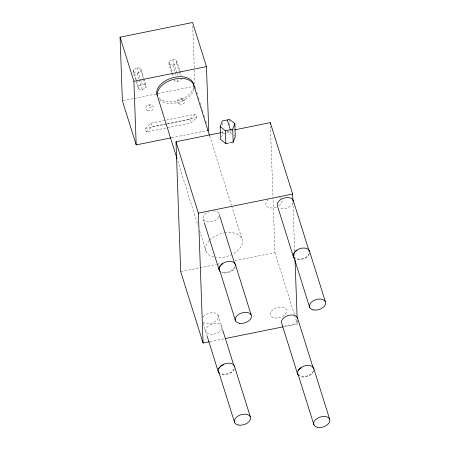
<?xml version="1.0" encoding="UTF-8"?>
<svg xmlns="http://www.w3.org/2000/svg" width="450" height="450" viewBox="0 0 450 450"><rect width="100%" height="100%" fill="white"/><g stroke="black" fill="none" stroke-linecap="round" stroke-linejoin="round"><path stroke-width="0.34" stroke-dasharray="2.25 1.69" d="M221.586 136.957L222.767 133.819L222.621 129.757M145.254 128.419L150.812 123.21L195.643 114.137L196.763 117.703L191.199 122.912L146.374 131.985L145.254 128.419L166.506 124.116M146.374 131.985L151.931 126.776L196.763 117.703M167.192 123.981L189.81 119.402L195.643 114.137M135.619 79.875L133.358 72.669L133.256 69.846L136.969 67.674L140.788 68.321L143.865 78.148M133.358 72.669L137.177 73.316L140.889 71.145L140.788 68.321M171.501 72.332L169.037 64.468L168.936 61.65L172.648 59.479L176.468 60.126L179.747 70.611M169.037 64.468L172.851 65.121L176.569 62.949L176.468 60.126M138.493 89.044L138.392 86.226L142.104 84.054L145.918 84.701L146.019 87.519L142.307 89.691L138.493 89.044L135.821 80.528M174.127 79.718L174.172 80.848L177.986 81.495L181.699 79.324M123.064 100.676L157.281 93.752M157.967 93.617L192.87 86.552M171.787 137.706L206.685 130.646M220.736 132.683L224.179 131.985M226.929 131.428L233.809 130.033M222.767 133.819L230.102 132.334L231.666 133.582M180.703 271.648L216.489 264.403M217.176 264.268L221.304 263.43M235.069 260.646L274.978 252.568L272.998 197.792M209.959 341.646L224.409 338.721M283.59 326.739L297.354 323.955L297.225 320.445M233.747 135.253L234.787 136.086M189.81 119.402L191.199 122.912M274.978 252.568L294.424 314.618M294.632 315.281L297.354 323.955M195.131 86.805L195.969 89.477M196.808 92.149L197.646 94.821M198.478 97.492L199.316 100.164M200.154 102.836L201.623 107.516M202.461 110.188L203.299 112.86M204.131 115.532L204.969 118.204M205.808 120.876L206.646 123.547M209.734 136.108L231.362 205.127M231.57 205.796L241.858 238.629M179.955 71.263L181.389 75.847M176.569 62.949L179.235 71.466M179.443 72.118L180.675 76.05M172.648 59.479L176.552 71.927M176.754 72.579L177.784 75.853M172.851 65.121L176.344 76.258M177.368 79.532L177.986 81.495M218.953 213.48L219.369 214.802M168.936 61.65L173.655 76.719M171.709 72.984L172.732 76.264M203.31 219.403L204.137 222.053M177.761 160.982L197.921 225.309M199.597 230.67L206.111 251.443M144.073 78.806L145.918 84.701M218.081 315.276L222.441 329.192M140.889 71.145L143.145 78.351M143.353 79.003L146.019 87.519M136.969 67.674L140.462 78.812M140.664 79.464L142.104 84.054M137.177 73.316L139.022 79.211M139.23 79.864L142.307 89.691M150.812 123.21L151.931 126.776M133.256 69.846L136.339 79.672M136.541 80.331L138.392 86.226M203.057 323.184L206.797 335.115M292.933 201.763L294.711 250.926M294.812 253.732L294.941 257.243M270.411 126.163L272.976 197.089M229.635 119.469L229.832 124.886M230.051 130.978L230.102 132.334M222.373 122.985L222.525 127.046M192.746 25.999L194.316 69.351M194.338 70.054L194.895 85.438M218.857 216.697A8.387 5.175 -17.4 0 1 205.251 221.231A8.387 5.175 -17.4 0 1 208.839 211.759M213.058 210.904A8.387 5.175 -17.4 0 1 219.279 214.791M235.271 265.815A8.387 5.175 -17.4 0 1 230.417 271.716A8.387 5.175 -17.4 0 1 221.49 272.368M282.082 200.812A8.387 5.175 -17.4 0 1 278.173 206.218M276.227 207.141A8.387 5.175 -17.4 0 1 266.968 206.533A8.387 5.175 -17.4 0 1 268.031 199.89M279.562 197.556A8.387 5.175 -17.4 0 1 280.896 198.388M224.769 232.83A19.012 11.734 -17.4 0 1 241.982 244.417A19.012 11.734 -17.4 0 1 216.506 257.473M213.975 257.057A19.012 11.734 -17.4 0 1 209.171 240.587M209.599 240.148A19.012 11.734 -17.4 0 1 224.083 232.948M235.08 267.126A8.387 5.175 -17.4 0 1 221.726 271.772M234.208 368.921A8.387 5.175 -17.4 0 1 220.854 373.573M203.102 317.019A8.387 5.175 -17.4 0 1 215.353 313.127A8.387 5.175 -17.4 0 1 215.646 321.227A8.387 5.175 -17.4 0 1 203.293 322.312M234.169 369.034A8.387 5.175 -17.4 0 1 220.618 374.164M293.034 203.372A8.387 5.175 -17.4 0 1 279.681 208.018M309.223 253.912A8.387 5.175 -17.4 0 1 295.673 259.043M309.459 253.316A8.387 5.175 -17.4 0 1 302.788 258.57A8.387 5.175 -17.4 0 1 294.57 257.614M297.281 320.771A8.387 5.175 -17.4 0 1 290.807 325.541A8.387 5.175 -17.4 0 1 282.988 324.9M313.47 371.312A8.387 5.175 -17.4 0 1 299.919 376.442M313.701 370.716A8.387 5.175 -17.4 0 1 307.035 375.969A8.387 5.175 -17.4 0 1 298.817 375.013M194.057 88.808A19.012 11.734 -17.4 0 1 179.438 102.038A19.012 11.734 -17.4 0 1 159.638 99.9M193.528 87.126A19.012 11.734 -17.4 0 1 178.909 100.356A19.012 11.734 -17.4 0 1 159.109 98.224M210.009 334.254A8.387 5.175 -17.4 0 0 222.069 327.201A8.387 5.175 -17.4 0 0 209.683 325.091A8.387 5.175 -17.4 0 0 210.009 334.254M274.613 317.902A8.387 5.175 -17.4 0 0 286.673 310.843A8.387 5.175 -17.4 0 0 274.281 308.739A8.387 5.175 -17.4 0 0 274.613 317.902M179.117 103.826A3.915 3.038 -2.1 0 0 185.068 101.222A3.915 3.038 -2.1 0 0 179.28 98.567A3.915 3.038 -2.1 0 0 179.117 103.826M147.6 110.402A3.915 3.038 -2.1 0 0 153.551 107.797A3.915 3.038 -2.1 0 0 147.763 105.142A3.915 3.038 -2.1 0 0 147.6 110.402M181.412 100.957A1.401 1.086 -2.1 0 0 183.538 100.029A1.401 1.086 -2.1 0 0 181.474 99.079A1.401 1.086 -2.1 0 0 181.412 100.957M149.355 107.297A1.401 1.086 -2.1 0 0 151.481 106.369A1.401 1.086 -2.1 0 0 149.411 105.418A1.401 1.086 -2.1 0 0 149.355 107.297"/><path stroke-width="0.67" d="M228.51 143.1L225.844 143.64L220.641 139.472L220.174 126.602L222.3 120.949L229.635 119.469L234.844 123.632L235.311 136.502L233.179 142.155L229.843 142.83M233.179 142.155L232.712 129.285L234.844 123.632M171.101 137.846L136.198 144.911L122.383 100.817L120.082 37.181L192.623 22.5L206.438 66.594L208.738 130.23L207.371 130.506M136.198 144.911L133.898 81.276L206.438 66.594M220.174 126.602L225.377 130.77L232.712 129.285M209.273 341.786L203.074 343.035L180.703 271.648L176.006 141.733L220.736 132.683M234.501 129.892L270.281 122.653L292.652 194.04L292.882 200.362M203.074 343.035L198.377 213.12L292.652 194.04M225.096 338.58L282.898 326.88M309.358 250.583L325.344 301.601M293.136 200.154L309.122 251.173M293.709 256.506L309.701 307.53M293.479 257.096L277.487 206.078A8.387 5.175 -17.4 0 1 284.057 198.084A8.387 5.175 -17.4 0 1 293.462 201.465M313.605 367.982L329.591 419.001M297.377 317.554L313.161 367.909M227.295 119.942L230.372 129.757M297.956 373.905L313.948 424.929M297.72 374.496L281.734 323.477A8.387 5.175 -17.4 0 1 288.304 315.484A8.387 5.175 -17.4 0 1 297.709 318.864M193.562 84.51L209.52 135.439M235.176 263.908L251.167 314.927M219.578 215.466L234.529 263.177M219.532 269.831L235.519 320.856M204.345 222.716L219.296 270.422M176.006 141.733L198.377 213.12M177.131 158.974L157.809 97.324A19.012 11.734 -17.4 0 1 172.896 79.509A19.012 11.734 -17.4 0 1 194.147 86.901M234.304 365.704L250.296 416.728M222.649 329.85L233.657 364.973M120.082 37.181L133.898 81.276M218.661 371.627L234.647 422.651M207.006 335.779L218.424 372.223M295.043 260.049L297.124 317.638M270.281 122.653L270.332 124.054M225.377 130.77L225.844 143.64M220.157 271.536A8.387 5.175 -17.4 0 1 222.879 263.706M219.206 268.521A8.387 5.175 -17.4 0 1 227.166 261.579A8.387 5.175 -17.4 0 1 235.507 265.219M218.559 368.893A8.387 5.175 -17.4 0 1 227.357 363.206A8.387 5.175 -17.4 0 1 234.63 367.014M219.285 373.331A8.387 5.175 -17.4 0 1 223.954 364.579M293.383 255.195A8.387 5.175 -17.4 0 1 301.343 248.254A8.387 5.175 -17.4 0 1 309.684 251.893M294.339 258.21A8.387 5.175 -17.4 0 1 297.062 250.38M298.052 370.688A8.387 5.175 -17.4 0 1 307.007 365.451A8.387 5.175 -17.4 0 1 313.931 369.293M298.581 375.609A8.387 5.175 -17.4 0 1 301.303 367.779M157.286 95.647A19.012 11.734 -17.4 0 1 172.367 77.828A19.012 11.734 -17.4 0 1 193.618 85.219M239.434 323.297A8.387 5.175 -17.4 0 0 251.494 316.243A8.387 5.175 -17.4 0 0 239.102 314.134A8.387 5.175 -17.4 0 0 239.434 323.297M238.562 425.093A8.387 5.175 -17.4 0 0 250.622 418.039A8.387 5.175 -17.4 0 0 238.23 415.935A8.387 5.175 -17.4 0 0 238.562 425.093M313.616 309.971A8.387 5.175 -17.4 0 0 325.676 302.918A8.387 5.175 -17.4 0 0 313.284 300.808A8.387 5.175 -17.4 0 0 313.616 309.971M317.858 427.371A8.387 5.175 -17.4 0 0 329.918 420.317A8.387 5.175 -17.4 0 0 317.526 418.207A8.387 5.175 -17.4 0 0 317.858 427.371"/></g></svg>
